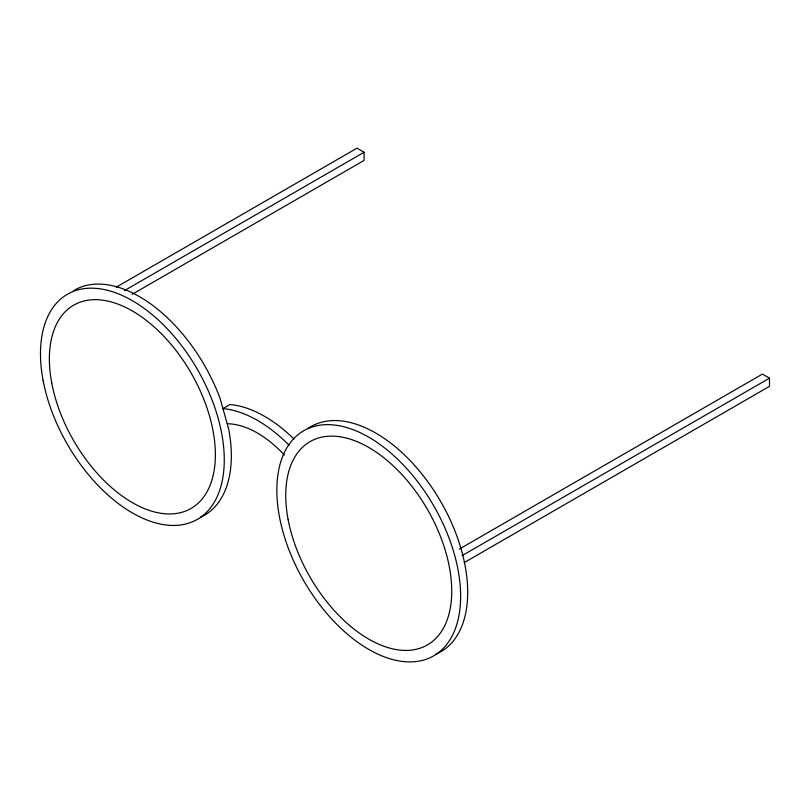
<?xml version="1.0" encoding="UTF-8"?>
<svg xmlns="http://www.w3.org/2000/svg" width="810" height="810" viewBox="0 0 810 810"><rect width="100%" height="100%" fill="white"/><g stroke="black" fill="none" stroke-linecap="round" stroke-linejoin="round"><path stroke-width="1.21" d="M116.265 287.165L357.007 148.179L364.075 152.26L364.075 160.421L132.091 294.354M124.436 290.618L364.075 152.26M459.321 549.089L762.433 374.088L769.5 378.169L769.5 386.329L464.201 562.596M462.014 555.69L769.5 378.169M227.215 423.762A96.117 55.495 60 0 1 284.421 455.099M289.251 445.429A125.671 72.556 60 0 0 222.932 408.615L229.999 404.534A125.671 72.556 60 0 1 293.919 438.959M200.829 517.134A129.954 75.026 60 0 0 228.683 428.986L219.986 398.156A129.954 75.026 60 0 0 73.74 290.608M308.043 428.399A129.954 75.026 60 0 1 441.632 503.162A129.954 75.026 60 0 1 436.063 654.095M51.759 383.089A117.369 67.767 60 0 0 189.793 509.156A117.369 67.767 60 0 0 155.56 328.182A117.369 67.767 60 0 0 51.759 383.089M288.127 519.554A117.369 67.767 60 0 0 426.161 645.621A117.369 67.767 60 0 0 391.929 464.646A117.369 67.767 60 0 0 288.127 519.554M279.49 517.013A129.954 75.026 60 0 0 432.307 656.596A129.954 75.026 60 0 0 394.409 456.212A129.954 75.026 60 0 0 279.49 517.013M43.122 380.548A129.954 75.026 60 0 0 195.949 520.131A129.954 75.026 60 0 0 158.041 319.748A129.954 75.026 60 0 0 43.122 380.548"/></g></svg>
